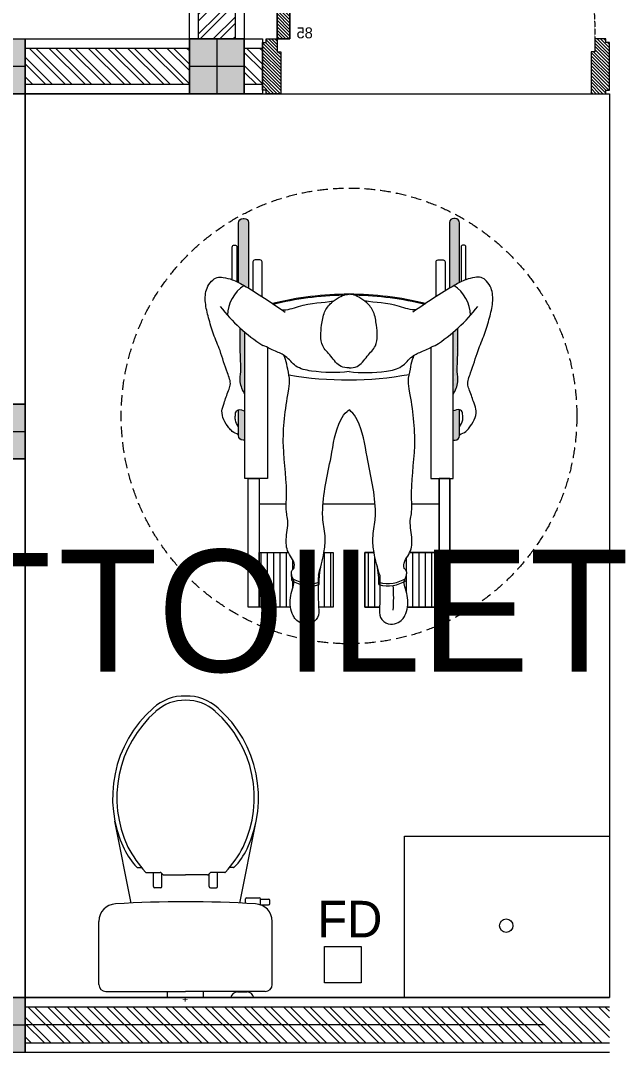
# Model space of a CAD drawing. Header units: millimetres. Extents: x -280308 to 6402717, y -14 to 2073074.
# Drawn here: x 4702 to 6314, y 737299 to 740124 of the extents above; entities that cross this region are included whole.
import ezdxf
from ezdxf.enums import TextEntityAlignment as Align

# ---------------------------------------------------------------- set-up
doc = ezdxf.new("R2010")
doc.units = ezdxf.units.MM
for name, pattern in [('ACAD_ISO03W100', [30, 12, -18]), ('ACAD_ISO08W100', [36, 24, -3, 6, -3]), ('DASHED2', [0.375, 0.25, -0.125])]:
    doc.linetypes.add(name, pattern=pattern)
doc.layers.get('0').update_dxf_attribs({"lineweight": 0})
for name, color, linetype, lineweight in [('_Door & Window', 1, 'Continuous', 0), ('A-ALINE-1', 91, 'Continuous', 20), ('A-ALINE-3', 111, 'Continuous', 15), ('A-ALINE-6', 117, 'Continuous', 9), ('A-ANNOTATION', 144, 'Continuous', 0), ('A-Furn', 250, 'Continuous', 0), ('A-FURN-EQPM', 177, 'Continuous', 0), ('I-FURN-EQPM', 175, 'Continuous', 0), ('Tembok', 252, 'Continuous', 13)]:
    doc.layers.add(name, color=color, linetype=linetype, lineweight=lineweight)
doc.layers.add('A-FILL-1', color=7, linetype='Continuous', lineweight=0, true_color=0x454545)
doc.layers.add('A-FILL-4', color=9, linetype='Continuous', lineweight=0, true_color=0x808080)
doc.layers.add('A-TEXT', color=254, linetype='Continuous')
doc.styles.add('Annotative', font='arial.ttf', dxfattribs={"height": 1.25})
doc.styles.add('CENTURY', font='GOTHIC.TTF')
doc.styles.add('romans', font='BKANT.TTF')
doc.styles.get("Standard").update_dxf_attribs({"font": 'arial.ttf'})

# ---------------------------------------------------------------- blocks, each defined once
blk = doc.blocks.new('*U539')
at = {"layer": 'A-ANNOTATION', "linetype": 'ACAD_ISO08W100', "ltscale": 0.25}
blk.add_lwpolyline([(0, -7.641116442098833), (0, -228.3481600789117)], dxfattribs=at)
at = {"layer": 'A-TEXT'}
blk.add_attdef('N', text='', height=0.9, dxfattribs=at).set_placement((0, 2.75), align=Align.MIDDLE_CENTER)
blk = doc.blocks.new('A$Cf37525da')
at = {"color": 124, "xscale": -360.0000000000001, "yscale": 360.0000000000001, "zscale": 360.0000000000001, "rotation": 270}
blk.add_blockref('*U539', (4643.796520509466, -19600), dxfattribs=at)
blk = doc.blocks.new('greg')
at = {"layer": 'I-FURN-EQPM', "ltscale": 1000}
for p, q in [((2016815.603597159, 1433803.731755523), (2016815.603597159, 1433585.670167193)), ((2016835.052543675, 1433823.180702039), (2017007.650006217, 1433823.180702039)), ((2017057.821918391, 1433734.434345878), (2017282.20327301, 1433779.180702039)), ((2017154.858054209, 1433716.909725931), (2017154.858054209, 1433706.195880755)), ((2017141.464213042, 1433693.09419905), (2017141.464213042, 1433655.018547026)), ((2017099.824018553, 1433653.72203105), (2017099.824018553, 1433670.370329267)), ((2017103.065509639, 1433673.611820353), (2017141.464213042, 1433673.611820353)), ((2016798.935849995, 1433634.91489977), (2016815.603597159, 1433634.91489977)), ((2016798.935849995, 1433536.425434616), (2016798.935849995, 1433634.91489977)), ((2017103.065509639, 1433650.480539964), (2017138.190307046, 1433650.480539964)), ((2017134.916401049, 1433645.936049921), (2017134.916401049, 1433585.670167193)), ((2017135.904189358, 1433648.265875719), (2017140.476424734, 1433652.688721227)), ((2016815.603597159, 1433367.608578862), (2016815.603597159, 1433585.670167193)), ((2017134.916401049, 1433525.404284465), (2017134.916401049, 1433585.670167193)), ((2016798.935849995, 1433536.425434616), (2016815.603597159, 1433536.425434616)), ((2017103.065509639, 1433520.859794421), (2017138.190307046, 1433520.859794421)), ((2017135.904189358, 1433523.074458666), (2017140.476424734, 1433518.651613159)), ((2017099.824018553, 1433517.618303335), (2017099.824018553, 1433500.970005118)), ((2017103.065509639, 1433497.728514032), (2017141.464213042, 1433497.728514032)), ((2017141.464213042, 1433478.246135335), (2017141.464213042, 1433516.32178736)), ((2016798.937324006, 1433461.84631587), (2016798.937324006, 1433398.746068401)), ((2017154.858054209, 1433454.430608455), (2017154.858054209, 1433465.14445363)), ((2016814.392753504, 1433443.843892962), (2016814.392753504, 1433416.748491309)), ((2016814.392753504, 1433441.08125827), (2016815.603597159, 1433441.08125827)), ((2017057.821918391, 1433436.905988508), (2017282.20327301, 1433392.159632347)), ((2016814.392753504, 1433419.369102679), (2016815.603597159, 1433419.369102679)), ((2017057.10000026, 1433421.864100003), (2017069.250029578, 1433421.864100003)), ((2017072.491520664, 1433418.622608917), (2017072.491520664, 1433383.6469201)), ((2017052.929955862, 1433380.283231422), (2017052.929955862, 1433358.415153488)), ((2017052.972546811, 1433380.405429014), (2017069.250029578, 1433380.405429014)), ((2017068.128473663, 1433380.405429014), (2017068.128473663, 1433358.415153488)), ((2017056.171446948, 1433355.173662402), (2017064.886982577, 1433355.173662402)), ((2016835.052543675, 1433348.159632347), (2017007.650006217, 1433348.159632347))]:
    blk.add_line(p, q, dxfattribs=at)
for centre, radius, start, end in [((2016835.052543675, 1433803.731755523), 19.44894651539708, 90, 180), ((2017007.650006217, 1433775.206633967), 47.97406807131281, 2.736503768851652, 90), ((2013801.103633085, 1433585.670167193), 3260.114226634514, 356.6267369239184, 3.373263076081678), ((2017346.209755992, 1433458.441642071), 327.066450567261, 41.42370000628628, 115.3669999966041), ((2017346.209755992, 1433458.441642071), 315.3970826580227, 41.42370000628628, 115.3669999966041), ((2017287.33779489, 1433582.733376269), 189.5364667747164, 115.3845000025151, 133.9260308433645), ((2017360.256646721, 1433457.066646836), 322.8838134667711, 117.5155407588588, 132.4037288927967), ((2017158.099545295, 1433716.909725931), 3.241491085899514, 133.9260308433645, 180), ((2017144.705704128, 1433693.09419905), 3.241491085899514, 132.4037288927967, 180), ((2017103.065509639, 1433670.370329267), 3.241491085899514, 90, 180), ((2017496.111817288, 1433588.548959871), 116.9201592687582, 358.7171859547376, 42.14604862632781), ((2017496.111817288, 1433588.548959871), 128.5895271779964, 358.7171859547376, 42.14604862632781), ((2017103.065509639, 1433653.72203105), 3.241491085899514, 180, 270), ((2017138.157892135, 1433645.936049921), 3.241491085899514, 134.0485219321383, 180), ((2017138.222721956, 1433655.018547026), 3.241491085899514, 314.0485219321383, 0), ((2017496.111817288, 1433582.791374515), 116.9201592687582, 317.8539513736722, 1.282814045262398), ((2017496.111817288, 1433582.791374515), 128.5895271779964, 317.8539513736722, 1.282814045262398), ((2017103.065509639, 1433517.618303335), 3.241491085899514, 90, 180), ((2017138.157892135, 1433525.404284465), 3.241491085899514, 180, 225.9514780678617), ((2017138.222721956, 1433516.32178736), 3.241491085899514, 0, 45.95147806786171), ((2017103.065509639, 1433500.970005118), 3.241491085899514, 180, 270), ((2017346.209755992, 1433712.898692314), 327.066450567261, 244.6330000033959, 318.5762999937137), ((2017346.209755992, 1433712.898692314), 315.3970826580227, 244.6330000033959, 318.5762999937137), ((2016795.445785095, 1433443.213157381), 18.95746394575405, 1.906645185664254, 79.38681552428244), ((2017144.705704128, 1433478.246135335), 3.241491085899514, 180, 227.5962711072033), ((2017360.256646721, 1433714.273687549), 322.8838134667711, 227.5962711072033, 242.4844592411411), ((2017158.099545295, 1433454.430608455), 3.241491085899514, 180, 226.0739691566355), ((2017287.33779489, 1433588.606958116), 189.5364667747164, 226.0739691566355, 244.6154999974849), ((2016795.445785095, 1433417.37922689), 18.95746394575405, 280.6131844757176, 358.0933548143357), ((2017069.250029578, 1433418.622608917), 3.241491085899514, 0, 90), ((2017007.650006217, 1433396.133700418), 47.97406807131281, 270, 357.2634962311484), ((2017069.250029578, 1433383.6469201), 3.241491085899514, 270, 0), ((2016835.052543675, 1433367.608578862), 19.44894651539708, 180, 270), ((2017056.171446948, 1433358.415153488), 3.241491085899514, 180, 270), ((2017064.886982577, 1433358.415153488), 3.241491085899514, 270, 0)]:
    blk.add_arc(centre, radius, start, end, dxfattribs=at)
at = {"layer": 'I-FURN-EQPM', "ltscale": 1000, "style": 'romans'}
blk.add_text('+', height=19.44894651539708, dxfattribs=at).set_placement((2016786.804528179, 1433577.339187908))
blk = doc.blocks.new('disable people')
at = {"layer": 'A-FILL-4'}
h = blk.add_hatch(color=256, dxfattribs=at)
edge = h.paths.add_edge_path()
edge.add_spline(control_points=[(-3.796474417917125, 4.952000308492416), (-3.760681164754715, 5.053013868617654), (-3.704158616363202, 5.157722778494588), (-3.734610711559071, 5.255821520916697)], knot_values=[0.9037914775148974, 0.9037914775148974, 0.9037914775148974, 0.9037914775337845, 1.21384703267489, 1.21384703267489, 1.21384703267489, 1.213847032693339], degree=3, periodic=0)
edge.add_line((-3.734610711562709, 5.255821520934205), (-4.964782523813881, 5.255821520934205))
edge.add_arc((-4.964782523813483, 5.035821520934178), 0.2200000000000129, 89.99999999999999, 179.9999999999926)
edge.add_line((-5.184782523814647, 5.035821520934178), (-5.184782523814647, 4.952000308504779))
edge.add_line((-5.184782523814647, 4.952000308504921), (-3.796474417913829, 4.952000308504921))
edge = h.paths.add_edge_path()
edge.add_spline(control_points=[(0.1341749100720335, 5.166089496497762), (-0.07234800000333053, 5.166001675629786), (-0.553623694469934, 5.165540411955988), (-1.20498952116759, 5.174735433441811), (-1.923735004729679, 5.122992935595903), (-2.472725316985816, 5.224835962467296), (-2.818046584459807, 5.044581019589032), (-3.008957661264503, 4.952000308504921)], knot_values=[0.4124965523283914, 0.4124965523283914, 0.4124965523283914, 0.4124965523283914, 0.6874227009135008, 1.856497828568305, 2.363121600141893, 2.852056937546859, 3.479819935797773, 3.479819935797798, 3.479819935797798, 3.479819935797798], degree=3, periodic=0)
edge.add_line((-3.008957661264503, 4.952000308504921), (-0.05374037849282143, 4.952000308504893))
edge.add_arc((6.001229472374689, -0.1731919023486626), 7.932859200384009, 137.696407415366, 139.7539587547804, ccw=False)
edge = h.paths.add_edge_path()
edge.add_line((5.131749954041879, 5.255821520934205), (2.308872463095783, 5.255821520934205))
edge.add_spline(control_points=[(2.308872463096122, 5.255821520934205), (2.267732188407535, 5.17631198661752), (2.17731957034448, 5.015793417558143), (2.084681671298313, 4.857544409941738), (2.036732091110025, 4.777055949464057)], knot_values=[9.278145445618577, 9.278145445618577, 9.278145445618577, 9.278145445618577, 9.545772737748978, 9.82631843046447, 9.82631843046447, 9.82631843046447, 9.82631843046447], degree=3, periodic=0)
edge.add_line((2.036732091110025, 4.777055949464057), (5.151749954040608, 4.777055949464028))
edge.add_arc((5.151749954042316, 4.977055949464102), 0.1999999999999886, 270, 360)
edge.add_line((5.351749954041225, 4.977055949464102), (5.351749954041168, 5.035821520934263))
edge.add_arc((5.131749954041879, 5.035821520934178), 0.2200000000000118, 7.404331298447066e-12, 89.99999999999999)
edge = h.paths.add_edge_path()
edge.add_spline(control_points=[(-3.734610711559071, -5.255821520915617), (-3.704158616363202, -5.157722778493792), (-3.760681164754715, -5.053013868616347), (-3.796474417917125, -4.952000308491563)], knot_values=[0.9037914775148975, 0.9037914775333468, 0.9037914775333468, 0.9037914775333468, 1.213847032674452, 1.213847032693339, 1.213847032693339, 1.213847032693339], degree=3, periodic=0)
edge.add_line((-3.796474417911668, -4.952000308503841), (-5.184782523812599, -4.952000308503841))
edge.add_line((-5.184782523814647, -4.952000308503841), (-5.18478252381459, -5.035821520933212))
edge.add_arc((-4.964782523813483, -5.035821520933098), 0.2200000000000129, 180, 270)
edge.add_line((-4.964782523813483, -5.255821520933125), (-3.734610711562426, -5.255821520933125))
edge = h.paths.add_edge_path()
edge.add_line((-0.05374037849287561, -4.952000308503841), (-3.008957661264615, -4.952000308503841))
edge.add_spline(control_points=[(-3.008957661264503, -4.952000308503841), (-2.818046584459807, -5.044581019588179), (-2.472725316985816, -5.224835962466216), (-1.923735004729679, -5.12299293559505), (-1.20498952116759, -5.174735433440958), (-0.553623694469934, -5.165540411954737), (-0.07234800000333053, -5.166001675628706), (0.1341749100720335, -5.166089496496454)], knot_values=[0.4124965523283917, 0.4124965523283917, 0.4124965523283917, 0.4124965523284174, 1.040259550579332, 1.529194887984297, 2.035818659557886, 3.204893787212689, 3.479819935797799, 3.479819935797799, 3.479819935797799, 3.479819935797799], degree=3, periodic=0)
edge.add_arc((6.001229472376508, 0.1731919023482078), 7.93285920038395, 220.2460412452068, 222.3035925846204, ccw=False)
edge = h.paths.add_edge_path()
edge.add_arc((5.151749954042316, -4.977055949463022), 0.1999999999999886, 0, 89.99999999999999)
edge.add_line((5.151749954042316, -4.777055949462977), (2.03673209111179, -4.777055949463005))
edge.add_spline(control_points=[(2.036732091110025, -4.777055949462977), (2.084681671298313, -4.857544409940431), (2.232165906039882, -5.109484857939435), (2.374009886807471, -5.367177794302108), (2.440898637138162, -5.551188368630221)], knot_values=[8.953599230115874, 8.953599230115874, 8.953599230115874, 8.953599230115874, 9.234144922831332, 9.82631843046441, 9.826318430464434, 9.826318430464434, 9.826318430464434], degree=3, periodic=0)
edge.add_arc((0.7053364612966107, -4.04279776307277), 1.733346163484878, 327.02309260736433, 327.0237538441636, ccw=False)
edge.add_spline(control_points=[(2.036732091110025, -4.777055949462977), (2.084681671298313, -4.857544409940431), (2.232165906039882, -5.109484857939435), (2.374009886807471, -5.367177794302108), (2.440898637138162, -5.551188368630221)], knot_values=[8.953599230115874, 8.953599230115874, 8.953599230115874, 8.953599230115874, 9.234144922831332, 9.82631843046441, 9.826318430464434, 9.826318430464434, 9.826318430464434], degree=3, periodic=0)
edge.add_line((2.308799040582016, -5.255821520933125), (5.131749954041821, -5.255821520933154))
edge.add_arc((5.131749954041879, -5.035821520933098), 0.2200000000000118, 270, 359.9999999999482)
edge.add_line((5.351749954041225, -5.035821520933325), (5.351749954041281, -4.977055949462965))
h = blk.add_hatch(dxfattribs=at)
h.set_pattern_fill('_USER', color=256, scale=0.2999999999999999, style=0, pattern_type=0)
h.set_pattern_definition([(360, (-5.456968210637569e-12, -2.842170943040401e-13), (7.395570986446986e-32, 0.3), [])])
edge = h.paths.add_edge_path()
edge.add_spline(control_points=[(-11.84368881340561, 2.723015967266292), (-11.80630735148043, 2.722610891474005), (-11.70819034366286, 2.721547668618996), (-11.61031172560615, 2.728856529663688), (-11.54972374569115, 2.733380797935752)], knot_values=[0, 0, 0, 0, 0.1121097829463906, 0.2942601996699649, 0.2942601996699649, 0.2942601996699649, 0.2942601996699649], degree=3, periodic=0)
edge.add_spline(control_points=[(-11.54972374569115, 2.733380797935752), (-11.53484815880256, 2.736247567797591), (-11.47003685719392, 2.745536439978423), (-11.36826084976747, 2.72479947738816), (-11.306672703613, 2.6447510459368), (-11.24782621166378, 2.610484695002697), (-10.96949606972703, 2.549332237655335), (-10.74909445872436, 2.772073311572058), (-10.5228854389261, 2.880681640590865)], knot_values=[5.436664725832285, 5.436664725832285, 5.436664725832285, 5.436664725832285, 5.482184118797054, 5.63248936469224, 5.71609653018408, 5.778112604277349, 5.832864719823681, 6.558060987042688, 6.558060987042688, 6.558060987042688, 6.558060987042688], degree=3, periodic=0)
edge.add_line((-10.5228854389261, 2.880681640590865), (-10.52288543892609, 4.274822013010747))
edge.add_line((-10.5228854389261, 4.274822013010635), (-13.10916806575664, 4.274822013010636))
edge.add_line((-13.10916806575733, 4.274822013010635), (-13.10916806575733, 2.778481744722516))
edge.add_spline(control_points=[(-13.10916806575733, 2.778481744722512), (-12.82295144472664, 2.822346398972513), (-12.41668017873963, 2.754237778142112), (-12.01270156310056, 2.608782090787145), (-11.9026220646665, 2.624670677752874)], knot_values=[3.85022029909312, 3.850220299093444, 3.850220299093444, 3.850220299093444, 4.723214524291371, 5.067106132655391, 5.067106132655391, 5.067106132655391, 5.067106132688122], degree=3, periodic=0)
edge.add_arc((-10.49828518709546, 1.8499546098883), 1.603853812364077, 147.0195933812169, 151.1162485193678, ccw=False)
edge = h.paths.add_edge_path()
edge.add_spline(control_points=[(-11.10131507691221, 1.321645051041912), (-11.26820317942656, 1.353449058260139), (-11.54271718581731, 1.405746173674288), (-11.85950975244123, 1.421612261374548), (-12.00627843078473, 1.420929790504033), (-12.04364457507836, 1.420756038819889)], knot_values=[0, 0, 0, 0, 0.5089906555588182, 0.8372314890067583, 0.9493412719532057, 0.9493412719532057, 0.9493412719532057, 0.9493412719532057], degree=3, periodic=0)
edge.add_arc((-10.49828518709546, 1.8499546098883), 1.603853812364076, 193.9046284335562, 195.5217729613365, ccw=False)
edge.add_spline(control_points=[(-12.05514138739818, 1.464538181836133), (-12.39829801821179, 1.46764695568163), (-12.74615257863297, 1.465605107812507), (-13.10916806575915, 1.44694142760477)], knot_values=[0.4692719010675678, 0.4692719010675678, 0.4692719010675678, 0.4692719010675678, 1.51441113184759, 1.514411131847849, 1.514411131847849, 1.514411131847849], degree=3, periodic=0)
edge.add_line((-13.10916806575733, 1.44694142760477), (-13.10916806575733, 0.7534304279870407))
edge.add_line((-13.10916806575733, 0.7534304279870412), (-10.52288543892678, 0.7534304279870412))
edge.add_line((-10.5228854389261, 0.7534304279870412), (-10.5228854389261, 1.191359744353121))
edge.add_spline(control_points=[(-10.5228854389261, 1.191359744352894), (-10.71802839497832, 1.226449273625576), (-10.91033044466531, 1.271692798998856), (-11.10131507691221, 1.321645051041912)], knot_values=[0.5122589669724955, 0.5122589669724955, 0.5122589669724955, 0.5122589669753015, 1.104645887850228, 1.104645887850228, 1.104645887850228, 1.104645887850228], degree=3, periodic=0)
h = blk.add_hatch(dxfattribs=at)
h.set_pattern_fill('_USER', color=256, scale=0.2999999999999999, style=0, pattern_type=0)
h.set_pattern_definition([(360, (-5.456968210637569e-12, 1.13686837721616e-12), (-7.347638122947742e-17, -0.2999999999999999), [])])
edge = h.paths.add_edge_path()
edge.add_spline(control_points=[(-11.84368881340561, -2.723015967265212), (-11.80630735148043, -2.722610891472925), (-11.70819034366286, -2.721547668617916), (-11.61031172560615, -2.728856529662664), (-11.54972374569115, -2.733380797934899)], knot_values=[0, 0, 0, 0, 0.1121097829463906, 0.2942601996699649, 0.2942601996699649, 0.2942601996699649, 0.2942601996699649], degree=3, periodic=0)
edge.add_spline(control_points=[(-11.54972374569115, -2.733380797934899), (-11.53484815880256, -2.736247567796511), (-11.47003685719392, -2.745536439977116), (-11.36826084976747, -2.72479947738708), (-11.306672703613, -2.644751045935948), (-11.24782621166378, -2.610484695001844), (-10.96949606972703, -2.549332237654482), (-10.74909445872436, -2.772073311571205), (-10.5228854389261, -2.880681640589785)], knot_values=[5.436664725832285, 5.436664725832285, 5.436664725832285, 5.436664725832285, 5.482184118797054, 5.63248936469224, 5.71609653018408, 5.778112604277349, 5.832864719823681, 6.558060987042688, 6.558060987042688, 6.558060987042688, 6.558060987042688], degree=3, periodic=0)
edge.add_line((-10.5228854389261, -2.880681640589785), (-10.52288543892609, -4.274822013009667))
edge.add_line((-10.5228854389261, -4.274822013009555), (-13.10916806575664, -4.274822013009555))
edge.add_line((-13.10916806575733, -4.274822013009555), (-13.10916806575733, -2.778481744721437))
edge.add_spline(control_points=[(-13.10916806575733, -2.778481744721432), (-12.82295144472664, -2.822346398971661), (-12.41668017873963, -2.754237778141317), (-12.01270156310056, -2.608782090786292), (-11.9026220646665, -2.624670677752022)], knot_values=[3.85022029909312, 3.850220299093444, 3.850220299093444, 3.850220299093444, 4.723214524291371, 5.067106132655391, 5.067106132655391, 5.067106132655391, 5.067106132688122], degree=3, periodic=0)
edge.add_arc((-10.49828518709546, -1.849954609887163), 1.603853812364077, 208.8837514806322, 212.9804066187831)
edge = h.paths.add_edge_path()
edge.add_spline(control_points=[(-11.10131507691221, -1.321645051040832), (-11.26820317942656, -1.353449058259002), (-11.54271718581731, -1.405746173672924), (-11.85950975244123, -1.421612261373639), (-12.00627843078473, -1.420929790502896), (-12.04364457507836, -1.420756038818865)], knot_values=[0, 0, 0, 0, 0.5089906555588182, 0.8372314890067583, 0.9493412719532057, 0.9493412719532057, 0.9493412719532057, 0.9493412719532057], degree=3, periodic=0)
edge.add_arc((-10.49828518709546, -1.849954609887163), 1.603853812364076, 164.4782270386635, 166.0953715664438)
edge.add_spline(control_points=[(-12.05514138739818, -1.464538181834996), (-12.39829801821179, -1.467646955680721), (-12.74615257863297, -1.465605107811598), (-13.10916806575915, -1.446941427603633)], knot_values=[0.4692719010675678, 0.4692719010675678, 0.4692719010675678, 0.4692719010675678, 1.51441113184759, 1.514411131847849, 1.514411131847849, 1.514411131847849], degree=3, periodic=0)
edge.add_line((-13.10916806575733, -1.446941427603633), (-13.10916806575733, -0.753430427985904))
edge.add_line((-13.10916806575733, -0.7534304279861885), (-10.52288543892678, -0.7534304279861892))
edge.add_line((-10.5228854389261, -0.7534304279861885), (-10.5228854389261, -1.191359744352268))
edge.add_spline(control_points=[(-10.5228854389261, -1.191359744351757), (-10.71802839497832, -1.226449273624439), (-10.91033044466531, -1.271692798997492), (-11.10131507691221, -1.321645051040832)], knot_values=[0.5122589669724955, 0.5122589669724955, 0.5122589669724955, 0.5122589669753015, 1.104645887850228, 1.104645887850228, 1.104645887850228, 1.104645887850228], degree=3, periodic=0)
for p, q in [((-8.202746146980644, 4.274822013010635), (-8.202746146980644, 2.985387214360799)), ((-8.202746146980644, 1.237720448978507), (-8.202746146980644, -1.23772044897737)), ((-8.202746146980644, -2.985387214359719), (-8.202746146980644, -4.274822013009555))]:
    blk.add_line(p, q, dxfattribs=at)
for points in [[(2.4408986371418, 5.551188368631301), (3.985710528006166, 5.551188368631301, -0.414213562373095), (4.085710528004711, 5.451188368631392), (4.085710528004711, 5.426046132553836, -0.414213562373095), (3.985710528006166, 5.326046132553756), (2.344216868157673, 5.326046132553756)], [(-5.184782523807371, 4.952000308504921), (-5.184782523807371, 5.035821520934178, -0.414213562373095), (-4.964782523809845, 5.255821520934205), (-3.734610711555433, 5.255821520934205)], [(2.30887246309976, 5.255821520934205), (5.131749954045517, 5.255821520934205, -0.4142135623730981), (5.351749954046682, 5.035821520934178), (5.351749954046682, 4.977055949464102, -0.414213562373095), (5.151749954045954, 4.777055949464057), (2.036706903287268, 4.777055949464057)], [(1.636438218787589, 4.132746635153126), (3.282262380906104, 4.132746635153126, 0.4142135623730451), (3.382262380908287, 4.232746635153262), (3.382262380908287, 4.465441665068283, 0.414213562373095), (3.282262380906104, 4.56544166506842), (1.908734547932909, 4.565441665068136)], [(1.636438218787589, -4.13274663515341), (3.282262380906104, -4.13274663515341, -0.4142135623730451), (3.382262380908287, -4.232746635153546), (3.382262380908287, -4.465441665068795, -0.414213562373095), (3.282262380906104, -4.565441665068704), (1.908734547932909, -4.565441665068477)], [(2.308877528723315, -5.255821520933125), (5.131749954045517, -5.255821520933125, 0.4142135623730981), (5.351749954046682, -5.035821520933098), (5.351749954046682, -4.977055949463022, 0.414213562373095), (5.151749954045954, -4.777055949462977), (2.036706903287268, -4.777055949462977)], [(-5.184782523807371, -4.952000308503841), (-5.184782523807371, -5.035821520933098, 0.414213562373095), (-4.964782523809845, -5.255821520933125), (-3.734610711555433, -5.255821520933125)], [(2.4408986371418, -5.551188368630221), (3.985710528006166, -5.551188368630221, 0.414213562373095), (4.085710528004711, -5.451188368630312), (4.085710528004711, -5.426046132552813, 0.414213562373095), (3.985710528006166, -5.326046132552904), (2.344216868157673, -5.326046132552904)]]:
    blk.add_lwpolyline(points, format="xyb", dxfattribs=at)
for points in [[(-0.7716928118115902, 3.881550911005661), (-7.007824699383491, 3.881550911005661), (-7.007824699383491, 4.952000308504921), (-0.05374037848923763, 4.952000308504921)], [(-13.10916806575187, 2.778481744728197), (-13.10916806575187, 4.274822013010635), (-10.52288543892246, 4.274822013010635), (-10.52288543892246, 2.880681640590865)], [(-10.52288543892246, 1.191359744319243), (-10.52288543892246, 0.7534304279870412), (-13.10916806575187, 0.7534304279870412), (-13.10916806575187, 1.446941427605225)], [(-13.10916806575187, -1.446941427604088), (-13.10916806575187, -0.7534304279861885), (-10.52288543892246, -0.7534304279861885), (-10.52288543892246, -1.191359744318333)], [(-10.52288543892246, -1.191359744318333), (-10.52288543892246, -0.7534304279861885), (-13.10916806575187, -0.7534304279861885), (-13.10916806575187, -1.446941427604088)], [(-10.52288543892246, -2.880681640589557), (-10.52288543892246, -4.274822013009555), (-13.10916806575187, -4.274822013009555), (-13.10916806575187, -2.778481744727117)], [(-13.10916806575187, -2.778481744727117), (-13.10916806575187, -4.274822013009555), (-10.52288543892246, -4.274822013009555), (-10.52288543892246, -2.880681640589557)], [(-0.7716928118115902, -3.881550911004581), (-7.007824699383491, -3.881550911004581), (-7.007824699383491, -4.952000308503841), (-0.05374037848741864, -4.952000308503841)]]:
    blk.add_lwpolyline(points, dxfattribs=at)
for points in [[(-13.10916806575187, 4.795772278258937), (-7.007824699383491, 4.795772278258937), (-7.007824699383491, 4.274822013010635), (-13.10916806575187, 4.274822013010635)], [(-13.10916806575187, -4.274822013009555), (-7.007824699383491, -4.274822013009555), (-7.007824699383491, -4.795772278257857), (-13.10916806575187, -4.795772278257857)], [(-13.10916806575187, -4.79577227825763), (-7.007824699383491, -4.79577227825763), (-7.007824699383491, -4.274822013009555), (-13.10916806575187, -4.274822013009555)]]:
    blk.add_lwpolyline(points, close=True, dxfattribs=at)
at = {"layer": 'A-FILL-4', "linetype": 'DASHED2', "ltscale": 2}
blk.add_circle((-4.032044972002041, 5.684341886080801e-13), 10.82285678946162, dxfattribs=at)
at = {"layer": 'A-FILL-4'}
for centre, radius, start, end in [((6.001229472381965, -0.1731919023484352), 7.932859200384001, 127.5204071296238, 147.4062370725861), ((0.7053364602925285, 4.042797764629086), 1.733346163484867, 32.98970642474525, 88.42289004785182), ((-13.74668270498478, -0.04341019569847049), 15.44764756680718, 1.182090759333106, 13.72631994225427), ((-13.74668270498478, -0.04341019569847049), 15.49764756680718, 0.1604904385792841, 13.72631994225427), ((-10.49828518709, 1.8499546098883), 1.603853812364076, 147.0195933826843, 195.5217729614681), ((-10.38617540414452, 1.8499546098883), 1.603853812364076, 147.0195933826843, 195.5217729614681), ((14.27937685350298, 0.06775199395133313), 16.59864857667759, 170.3286188685546, 190.1626872323025), ((-12.69504205342673, -4.606921862426645), 6.728132541871835, 84.78551859402995, 94.76708404660036), ((-13.74668270498114, 0.04341019570074423), 15.44764756680434, 346.2736800577457, 358.8179092406669), ((-13.74668270498114, 0.04341019570074423), 15.49764756680435, 346.2736800577457, 359.8395095614207), ((-13.74668270498478, -0.04341019569847049), 15.44764756680718, 0.1604904385792841, 0.1610099051522045), ((-10.49828518709, -1.849954609887163), 1.603853812364076, 164.4782270385319, 212.9804066173157), ((-10.38617540414452, -1.849954609887163), 1.603853812364076, 164.4782270385319, 212.9804066173157), ((-12.69504205342673, 4.606921862427726), 6.728132541871835, 265.2329159533996, 275.2144814059701), ((6.001229472381965, 0.1731919023497994), 7.932859200384001, 212.5937629274139, 232.4795928703763), ((0.7053364602925285, -4.042797764628233), 1.733346163484867, 271.5771099521482, 327.0102935752548)]:
    blk.add_arc(centre, radius, start, end, dxfattribs=at)
for points in [[(-4.92346149860532, 5.255821520934205), (-4.763444462907501, 5.548488725255311), (-4.598746377016141, 5.706342594715352), (-3.795142421198761, 6.036484532325346), (-3.426854836276107, 5.940611925619805), (-2.83078820989067, 5.728755613769636), (-2.566758833625499, 5.644812886039915), (-1.990014397371851, 5.77694535444266), (-0.9296119438040478, 6.130492836126223), (-0.1419316975516267, 6.437829670206156), (0.6264580426013708, 6.674788378109497), (1.355821926739736, 6.821824205640951), (2.03613892919202, 6.747111713511686), (2.366979790260302, 6.535991856629323), (2.546758790460444, 6.270681361221932), (2.546758790460444, 5.977235520005024), (2.4408986371418, 5.551188368631301), (2.178919851432511, 5.020117206751138), (1.563051972347239, 4.019382088696602), (0.9042720964644104, 3.036488685107713)], [(-11.59479933503098, 1.458273844522409), (-13.10916806575187, 1.44694142760477), (-13.60667026066403, 1.498036116953244), (-13.89975817351478, 1.866144042570795), (-13.88104616483179, 2.260011965725369), (-13.6895420801302, 2.538489094402166), (-13.51049322462313, 2.652381983495161), (-13.10916806575187, 2.778481744722512), (-12.24121315577941, 2.684816428400097), (-11.9026220646283, 2.624670677757422), (-11.6864549030779, 2.695858412372388), (-11.58829313107708, 2.724656443567028), (-11.50436550326049, 2.739278829181558), (-11.35904478900738, 2.70089189191475), (-11.29807203763994, 2.643686282815679), (-11.24447784318909, 2.612482825203188), (-11.19131079044928, 2.599403885649735), (-10.52288543892246, 2.880681640590865), (-9.794960447152334, 2.978637757924389), (-8.898797660205673, 2.922233265498733), (-8.608041948751634, 2.974222485651126), (-7.978096220525913, 2.974222485651126), (-5.459508429310517, 3.120158817032916), (-2.862528005884087, 2.87969555159134), (-2.371240473639773, 2.822748566114569), (-1.807424389844527, 2.913683812752424), (-1.35487122052109, 3.017778437834522), (-1.14944398208354, 3.098118711132884)], [(-11.84368881339833, 2.723015967266292), (-11.73157903045285, 2.723015967266292), (-11.5497237456857, 2.733380797935752)], [(-12.0436445750729, 1.420756038819889), (-11.93153479212742, 1.420756038819889), (-11.6037811244496, 1.402879292288389), (-11.10095268296573, 1.321575989310304)], [(-11.59479933503098, 1.458273844522409), (-10.52288543892246, 1.191359744353122), (-9.83083267098118, 1.132548455971346), (-8.963526649984487, 1.24073196201698), (-8.6391886196634, 1.25427512685269), (-5.976700821847771, 0.8565910165420973), (-4.215992548008217, 0.3886604790008619), (-3.813472225867372, 0.09260624280796037), (-3.74400946284004, 6.821210263296962e-13)], [(-1.752623687929372, 6.821210263296962e-13), (-1.679207983477681, 0.3788307068211338), (-1.194287836962758, 0.8637508533374785), (-0.6959840598392475, 1.251223035229941), (0.2821704783109453, 1.301328029997421), (0.9016085141356598, 1.159748884299916), (1.342330865873009, 0.8397630039512478), (1.609774513437515, 0.4677343058569932), (1.7303854847396, 0.1585836488836776), (1.750904063925191, 6.821210263296962e-13)], [(-11.59479933503098, -1.458273844521273), (-10.52288543892246, -1.191359744351985), (-9.83083267098118, -1.132548455970209), (-8.963526649984487, -1.240731962016071), (-8.6391886196634, -1.25427512685178), (-5.976700821847771, -0.8565910165411879), (-4.215992548008217, -0.3886604789997818), (-3.813472225867372, -0.0926062428068235), (-3.74400946284004, 6.821210263296962e-13)], [(-1.752623687929372, 6.821210263296962e-13), (-1.679207983477681, -0.3788307068202812), (-1.194287836962758, -0.8637508533363416), (-0.6959840598392475, -1.251223035229032), (0.2821704783109453, -1.301328029996512), (0.9016085141356598, -1.159748884299006), (1.342330865873009, -0.8397630039503383), (1.609774513437515, -0.4677343058559131), (1.7303854847396, -0.1585836488827681), (1.750904063925191, 6.821210263296962e-13)], [(-11.59479933503098, -1.458273844521273), (-13.10916806575187, -1.446941427603633), (-13.60667026066403, -1.498036116952335), (-13.89975817351478, -1.866144042569658), (-13.88104616483179, -2.260011965724061), (-13.6895420801302, -2.538489094401086), (-13.51049322462313, -2.652381983494308), (-13.10916806575187, -2.778481744721432), (-12.24121315577941, -2.684816428398847), (-11.9026220646283, -2.624670677756342), (-11.6864549030779, -2.695858412371138), (-11.58829313107708, -2.724656443566175), (-11.50436550326049, -2.739278829180478), (-11.35904478900738, -2.700891891913727), (-11.29807203763994, -2.643686282814599), (-11.24447784318909, -2.612482825202108), (-11.19131079044928, -2.599403885648883), (-10.52288543892246, -2.880681640589557), (-9.794960447152334, -2.978637757923536), (-8.898797660205673, -2.922233265497709), (-8.608041948751634, -2.974222485650046), (-7.978096220525913, -2.974222485650046), (-5.459508429310517, -3.120158817032063), (-2.862528005884087, -2.87969555159026), (-2.371240473639773, -2.822748566113489), (-1.807424389844527, -2.913683812751572), (-1.35487122052109, -3.017778437833442), (-1.14944398208354, -3.098118711131576)], [(-12.0436445750729, -1.420756038818865), (-11.93153479212742, -1.420756038818865), (-11.6037811244496, -1.402879292287309), (-11.10095268296573, -1.321575989309224)], [(-11.84368881339833, -2.723015967265212), (-11.73157903045285, -2.723015967265212), (-11.5497237456857, -2.733380797934899)], [(-4.92346149860532, -5.255821520933125), (-4.763444462907501, -5.548488725254231), (-4.598746377016141, -5.706342594714272), (-3.795142421198761, -6.03648453232455), (-3.426854836276107, -5.940611925618725), (-2.83078820989067, -5.728755613768556), (-2.566758833625499, -5.644812886039119), (-1.990014397371851, -5.776945354441352), (-0.9296119438040478, -6.130492836125143), (-0.1419316975516267, -6.437829670204849), (0.6264580426013708, -6.674788378108417), (1.355821926739736, -6.821824205640098), (2.03613892919202, -6.747111713510606), (2.366979790260302, -6.535991856628527), (2.546758790460444, -6.270681361220852), (2.546758790460444, -5.977235520003944), (2.4408986371418, -5.551188368630221), (2.178919851432511, -5.020117206750058), (1.563051972347239, -4.019382088695522), (0.9042720964644104, -3.03648868510669)]]:
    blk.add_spline(points, degree=3, dxfattribs=at)
for points, knots in [([(-4.55304981617337, 5.255821520934205), (-4.44408765272965, 5.319476199870394), (-4.271124962240719, 5.420519389388119), (-4.005306797280355, 5.400308982167644), (-3.806213152574855, 5.38846130049177), (-3.685750421065677, 5.19182424979499), (-3.76068116474562, 5.053013868623566), (-3.796474417913487, 4.952000308492416)], [0, 0, 0, 0, 0.3643785654112465, 0.5784016675004325, 0.8028129588361705, 0.9037914775148975, 1.213847032674452, 1.213847032693339, 1.213847032693339, 1.213847032693339]), ([(-3.008957661259046, 4.952000308504921), (-2.81804658445617, 5.044581019589032), (-2.472725316982178, 5.224835962467296), (-1.923735004726041, 5.122992935595903), (-1.204989521160314, 5.174735433441811), (-0.553623694466296, 5.165540411955988), (-0.07234799999605457, 5.166001675629786), (0.1341749100756715, 5.166089496497762)], [0.4124965523283917, 0.4124965523283917, 0.4124965523283917, 0.4124965523284174, 1.040259550579332, 1.529194887984297, 2.035818659557886, 3.204893787212689, 3.479819935797799, 3.479819935797799, 3.479819935797799, 3.479819935797799]), ([(-1.917630208828996, 6.821210263296962e-13), (-2.002951065873276, 0.5861983700835935), (-1.984904643773916, 1.423382585758645), (-1.754530612099188, 2.56520043551518), (-1.180960578692975, 2.932423450644592), (-0.9940378273913666, 3.432979146506568), (-0.8299030799516913, 3.791739230981875), (-0.731230450748626, 3.941771400581729), (-0.6822919925580209, 4.100073350454295)], [0, 0, 0, 0, 1.791248952052102, 2.558187510465277, 3.251589097511465, 3.791340900402426, 4.122046679619813, 4.432598645382432, 4.432598645382432, 4.432598645382432, 4.432598645382432]), ([(1.01444285360958, 3.198577945729312), (0.9780577476449253, 2.936577535408787), (1.364929918432608, 2.00547676408587), (1.340956575120799, 1.259444682176991), (1.433033113185957, 0.7354493184784587)], [7.41058440054706, 7.41058440054706, 7.41058440054706, 7.41058440054706, 8.083990264019953, 9.6731938569707, 9.6731938569707, 9.6731938569707, 9.6731938569707]), ([(-1.917630208828996, 6.821210263296962e-13), (-2.002951065873276, -0.5861983700827409), (-1.984904643773916, -1.423382585757508), (-1.771231884324152, -2.529998986766998), (-1.180960578692975, -2.932423450643739), (-0.9940378273913666, -3.432979146505261), (-0.8299030799516913, -3.791739230980795), (-0.731230450748626, -3.941771400580421), (-0.6822919925580209, -4.100073350453215)], [0, 0, 0, 0, 1.791248952052102, 2.558187510465277, 3.251589097511465, 3.791340900402426, 4.122046679619813, 4.432598645382432, 4.432598645382432, 4.432598645382432, 4.432598645382432]), ([(1.01444285360958, -3.198577945728232), (0.9780577476449253, -2.93657753540748), (1.364929918432608, -2.005476764084506), (1.340956575120799, -1.259444682175911), (1.433033113185957, -0.7354493184776061)], [7.41058440054706, 7.41058440054706, 7.41058440054706, 7.41058440054706, 8.083990264019953, 9.6731938569707, 9.6731938569707, 9.6731938569707, 9.6731938569707]), ([(-4.55304981617337, -5.255821520933125), (-4.44408765272965, -5.319476199869598), (-4.271124962240719, -5.420519389387266), (-4.005306797280355, -5.400308982166791), (-3.806213152574855, -5.388461300490746), (-3.685750421065677, -5.19182424979391), (-3.76068116474562, -5.053013868622486), (-3.796474417913487, -4.952000308491563)], [0, 0, 0, 0, 0.3643785654112465, 0.5784016675004325, 0.8028129588361705, 0.9037914775148975, 1.213847032674452, 1.213847032693339, 1.213847032693339, 1.213847032693339]), ([(-3.008957661259046, -4.952000308503841), (-2.81804658445617, -5.044581019588179), (-2.472725316982178, -5.224835962466216), (-1.923735004726041, -5.12299293559505), (-1.204989521160314, -5.174735433440958), (-0.553623694466296, -5.165540411954737), (-0.07234799999605457, -5.166001675628706), (0.1341749100756715, -5.166089496496454)], [0.4124965523283917, 0.4124965523283917, 0.4124965523283917, 0.4124965523284174, 1.040259550579332, 1.529194887984297, 2.035818659557886, 3.204893787212689, 3.479819935797799, 3.479819935797799, 3.479819935797799, 3.479819935797799])]:
    blk.add_open_spline(points, degree=3, knots=knots, dxfattribs=at)
blk = doc.blocks.new('A$Ce288bb9c')
at = {"layer": 'A-FURN-EQPM', "linetype": 'ByBlock', "lineweight": -2, "ltscale": 0.25}
blk.add_lwpolyline([(8944.846900085162, -19409.94169925776), (8944.846900085162, -19309.94169925776), (9044.846900085162, -19309.94169925776), (9044.846900085162, -19409.94169925776)], close=True, dxfattribs=at)
at = {"layer": 'I-FURN-EQPM', "linetype": 'ByBlock', "lineweight": -2}
blk.add_lwpolyline([(9163.578990398906, -19007.88284336438), (9724.984911756357, -19007.88284337043), (9724.984911756357, -19449.97078123211), (9163.578990398906, -19449.97078122606)], close=True, dxfattribs=at)
blk.add_circle((9442.494042917504, -19253.15785660397), 18.46389700866921, dxfattribs=at)
at = {"color": 1, "xscale": 57.64531461545701, "yscale": 57.64531461545701, "zscale": 57.64531461545701, "rotation": 90}
blk.add_blockref('disable people', (9011.957885762327, -17624.94324589195), dxfattribs=at)
at = {"layer": 'Tembok', "color": 0, "linetype": 'ByBlock', "lineweight": -2, "rotation": 90}
blk.add_blockref('greg', (1442149.876806688, -2036248.906631228), dxfattribs=at)
blk = doc.blocks.new('A$Ccf87384a')
blk.add_wipeout([(-75, 74.99999999999909), (75.00000000002728, 74.99999999999909), (75.00000000002728, -75), (-75, -75)])
blk.add_wipeout([(-74.99999999999818, -74.99999999999974), (-74.99999999999818, 75.00000000000753), (75, 75.00000000000756), (75, -74.99999999999972)])
at = {"layer": 'A-FILL-1', "ltscale": 0.25}
h = blk.add_hatch(color=256, dxfattribs=at)
h.dxf.hatch_style = 1
h.paths.add_polyline_path([(-75, -75), (-75, 75), (75, 75), (75, -75)])
at = {"layer": 'A-ALINE-1'}
blk.add_lwpolyline([(-75, -75), (-75, 75), (75, 75), (75, -75)], close=True, dxfattribs=at)
at = {"layer": 'A-FILL-1', "ltscale": 0.25}
for p, q in [((0, 75), (0, -75)), ((-75, 0), (75, 0))]:
    blk.add_line(p, q, dxfattribs=at)
blk = doc.blocks.new('A$Ca4ca9c0b')
at = {"layer": 'A-Furn'}
h = blk.add_hatch(dxfattribs=at)
h.set_pattern_fill('ANSI31', color=256, scale=2, angle=540, style=0)
h.set_pattern_definition([(225, (109566.3125288526, -240668.4215420193), (4.490128060534577, -4.490128060534577), [])])
h.paths.add_polyline_path([(10.000000012893, 1020.000000003551), (10.000000012893, 910.0000000035507), (2.000000012863893, 910.0000000035507), (2.000000012892997, 920.0000000034343), (-16.999999987107, 920.0000000034343), (-16.999999987107, 910.0000000035507), (-24.999999987107, 910.0000000035507), (-24.999999987107, 1020.000000003551)])
h = blk.add_hatch(dxfattribs=at)
h.set_pattern_fill('ANSI31', color=256, scale=2, angle=540, style=0)
h.set_pattern_definition([(225, (109566.3125288526, -240568.4215420193), (4.490128060534577, -4.490128060534577), [])])
h.paths.add_polyline_path([(2.000000012892997, 920.0000000034343), (-16.99999999941792, 920.0000000034343), (-16.99999999941792, 250.0000000005239), (2.000000012892997, 250.0000000005239)])
h = blk.add_hatch(dxfattribs=at)
h.set_pattern_fill('ANSI31', color=256, scale=2, angle=540, style=0)
h.set_pattern_definition([(225, (110170.8596176268, -240618.421542007), (4.490128060534577, -4.490128060534577), [])])
h.paths.add_polyline_path([(10.00000000058208, 150.0000000004075), (10.00000000058208, 260.0000000004075), (2.000000000552973, 260.0000000003492), (2.000000000582077, 250.0000000005239), (-16.99999999941792, 250.0000000005239), (-16.99999999941792, 260.0000000004075), (-24.99999999941792, 260.0000000004075), (-24.99999999941792, 150.0000000004075)])
h = blk.add_hatch(dxfattribs=at)
h.set_pattern_fill('ANSI31', color=256, scale=2, angle=540, style=0)
h.set_pattern_definition([(225, (109716.3125288529, -240669.6019526039), (4.490128060534577, -4.490128060534577), [])])
h.paths.add_polyline_path([(-889.999999998603, -5.820766091346741e-11), (-889.9999999986321, 9.999999999941792), (-899.9999999986321, 9.999999999941792), (-899.9999999986321, 139.9999999998254), (-889.9999999986321, 139.9999999998254), (-889.999999998603, 149.9999999997672), (-859.9999999993306, 150.0000000004075), (-859.9999999993597, 115.0000000077416), (-849.9999999993597, 115.0000000077416), (-849.9999999987485, 0)])
h = blk.add_hatch(dxfattribs=at)
h.set_pattern_fill('ANSI31', color=256, scale=2, angle=540, style=0)
h.set_pattern_definition([(225, (109566.3125288529, -240669.6019526039), (4.490128060534577, -4.490128060534577), [])])
h.paths.add_polyline_path([(39.99999999985448, -5.820766091346741e-11), (39.99999999988358, 9.999999999941792), (49.99999999988358, 9.999999999941792), (49.99999999988358, 139.9999999998254), (39.99999999988358, 139.9999999998254), (39.99999999985448, 149.9999999997672), (10.00000000058208, 150.0000000004075), (10.00000000061118, 115.0000000077416), (6.111804395914078e-10, 115.0000000077416), (0, 0)])
at = {"layer": '_Door & Window'}
for points in [[(10.000000012893, 1020.000000003551), (10.000000012893, 910.0000000035507), (2.000000012863893, 910.0000000035507), (2.000000012892997, 920.0000000034343), (-16.999999987107, 920.0000000034343), (-16.999999987107, 910.0000000035507), (-24.999999987107, 910.0000000035507), (-24.999999987107, 1020.000000003551), (10.000000012893, 1020.000000003551)], [(10.00000000058208, 150.0000000004075), (10.00000000058208, 260.0000000004075), (2.000000000552973, 260.0000000003492), (2.000000000582077, 250.0000000005239), (-16.99999999941792, 250.0000000005239), (-16.99999999941792, 260.0000000004075), (-24.99999999941792, 260.0000000004075), (-24.99999999941792, 150.0000000004075), (10.00000000058208, 150.0000000004075)], [(-889.999999998603, -5.820766091346741e-11), (-889.9999999986321, 9.999999999941792), (-899.9999999986321, 9.999999999941792), (-899.9999999986321, 139.9999999998254), (-889.9999999986321, 139.9999999998254), (-889.999999998603, 149.9999999997672), (-859.9999999993306, 150.0000000004075), (-859.9999999993597, 115.0000000077416), (-849.9999999993597, 115.0000000077416), (-849.9999999987485, 0), (-889.999999998603, -5.820766091346741e-11)], [(39.99999999985448, -5.820766091346741e-11), (39.99999999988358, 9.999999999941792), (49.99999999988358, 9.999999999941792), (49.99999999988358, 139.9999999998254), (39.99999999988358, 139.9999999998254), (39.99999999985448, 149.9999999997672), (10.00000000058208, 150.0000000004075), (10.00000000061118, 115.0000000077416), (6.111804395914078e-10, 115.0000000077416), (0, 0), (39.99999999985448, -5.820766091346741e-11)]]:
    blk.add_lwpolyline(points, dxfattribs=at)
blk.add_lwpolyline([(10.00000000058208, 150.0000000004075), (-24.999999987107, 150.0000000004075), (-24.999999987107, 1020.000000003551), (10.00000000058208, 1020.000000003551)], close=True, dxfattribs=at)
at = {"layer": '_Door & Window', "linetype": 'ACAD_ISO03W100', "ltscale": 0.02}
blk.add_arc((-6.929301123745972, 166.9526288348716), 853.2391276210273, 91.21474571532441, 181.138459278602, dxfattribs=at)
at = {"layer": 'A-Furn'}
blk.add_lwpolyline([(2.000000012892997, 920.0000000034343), (-16.99999999941792, 920.0000000034343), (-16.99999999941792, 250.0000000005239), (2.000000012892997, 250.0000000005239)], close=True, dxfattribs=at)
at = {"layer": 'Defpoints', "ltscale": 0.25, "insert": (-87.73789995184052, 181.5505102498573), "char_height": 30.00000000000001, "attachment_point": 1, "style": 'CENTURY'}
blk.add_mtext_dynamic_manual_height_columns('85', width=78.46666834107602, gutter_width=750.0000000000001, heights=[0], dxfattribs=at)
blk = doc.blocks.new('A$C7136d0a8')
at = {"ltscale": 0.25, "xscale": -1}
blk.add_blockref('A$Ca4ca9c0b', (31867.19504976113, -32507.62378640694), dxfattribs=at)
at = {"ltscale": 0.25}
for p in [(31092.19504976083, -32432.62378640694), (31692.19504976083, -32432.62378640694), (31092.19504976083, -35057.62378640694)]:
    blk.add_blockref('A$Ccf87384a', p, dxfattribs=at)
at = {"layer": 'A-FILL-1', "ltscale": 0.25}
h = blk.add_hatch(dxfattribs=at)
h.set_pattern_fill('ANSI32', color=256, scale=4, angle=900.0000000000001)
h.set_pattern_definition([(224.9999999999999, (136320.3777790591, -65206.87184949464), (26.94076836320746, -26.94076836320746), []), (224.9999999999999, (136302.4172590591, -65206.87184949464), (26.94076836320746, -26.94076836320746), [])])
h.paths.add_polyline_path([(31642.19504976083, -32357.62378640694), (31642.19504976072, -31057.62378640694), (31742.19504976072, -31057.62378640694), (31742.19504976083, -32357.62378640694)])
h = blk.add_hatch(dxfattribs=at)
h.set_pattern_fill('ANSI32', color=256, scale=4, angle=989.9999999999999)
h.set_pattern_definition([(315, (64866.44311284838, 72195.55894289131), (26.94076836320746, 26.94076836320746), []), (315, (64866.44311284838, 72177.59842289134), (26.94076836320746, 26.94076836320746), [])])
h.paths.add_polyline_path([(31617.19504976083, -32482.62378640706), (31167.19504976083, -32482.62378640694), (31167.19504976083, -32382.62378640694), (31617.19504976083, -32382.62378640706)])
h = blk.add_hatch(dxfattribs=at)
h.set_pattern_fill('ANSI32', color=256, scale=4, angle=989.9999999999999)
h.set_pattern_definition([(315, (65066.44311284885, 72195.55894289131), (26.94076836320746, 26.94076836320746), []), (315, (65066.44311284885, 72177.59842289134), (26.94076836320746, 26.94076836320746), [])])
h.paths.add_polyline_path([(31817.19504976124, -32482.62378640706), (31767.19504976083, -32482.62378640694), (31767.19504976083, -32382.62378640694), (31817.19504976124, -32382.62378640706)])
h = blk.add_hatch(dxfattribs=at)
h.set_pattern_fill('ANSI32', color=256, scale=4, angle=989.9999999999999)
h.set_pattern_definition([(315, (-204978.7091977243, -96974.2521005565), (26.94076836320753, 26.9407683632074), []), (315, (-204978.7091977243, -96992.21262055647), (26.94076836320753, 26.9407683632074), [])])
h.paths.add_polyline_path([(31167.19504976083, -35007.62378640694), (31167.19504976083, -35107.62378640694), (32767.19504912125, -35107.62378640694), (32767.19504912125, -35007.62378640694)])
at = {"layer": 'A-ALINE-3', "linetype": 'Continuous'}
for points in [[(31642.19504976083, -32357.62378640694), (31642.19504976072, -31057.62378640694), (31742.19504976072, -31057.62378640694), (31742.19504976083, -32357.62378640694)], [(31617.19504976083, -32482.62378640706), (31167.19504976083, -32482.62378640694), (31167.19504976083, -32382.62378640694), (31617.19504976083, -32382.62378640706)], [(31817.19504976124, -32482.62378640706), (31767.19504976083, -32482.62378640694), (31767.19504976083, -32382.62378640694), (31817.19504976124, -32382.62378640706)]]:
    blk.add_lwpolyline(points, close=True, dxfattribs=at)
blk.add_lwpolyline([(32767.19504912125, -35107.62378640682), (31167.19504976083, -35107.62378640694), (31167.19504976083, -35007.62378640694), (32767.19504912125, -35007.62378640682)], dxfattribs=at)
at = {"layer": 'A-ALINE-6'}
for points in [[(31617.19504976083, -32357.62378640694), (31617.19504976072, -31057.62378640694), (31767.19504976072, -31057.62378640694), (31767.19504976083, -32357.62378640694)], [(31617.19504976083, -32507.62378640706), (31167.19504976083, -32507.62378640694), (31167.19504976083, -32357.62378640694), (31617.19504976083, -32357.62378640706)], [(31817.19504976124, -32507.62378640706), (31767.19504976083, -32507.62378640694), (31767.19504976083, -32357.62378640694), (31817.19504976124, -32357.62378640706)], [(31017.19504976072, -33357.62378640694), (31017.19504976083, -32507.62378640694), (31167.19504976083, -32507.62378640694), (31167.19504976072, -33357.62378640694)], [(31017.19504976072, -34982.62378640694), (31017.19504976083, -33507.62378640694), (31167.19504976083, -33507.62378640694), (31167.19504976072, -34982.62378640694)]]:
    blk.add_lwpolyline(points, close=True, dxfattribs=at)
blk.add_lwpolyline([(32767.19504912125, -35132.62378640682), (31167.19504976083, -35132.62378640694), (31167.19504976083, -34982.62378640694), (32767.19504912125, -34982.62378640682)], dxfattribs=at)
at = {"ltscale": 0.25}
blk.add_blockref('A$Ccf87384a', (31092.19504976083, -33432.62378640694), dxfattribs=at)
at = {"layer": 'A-ALINE-6'}
blk.add_lwpolyline([(31167.19504976083, -32507.62378640694), (32767.19504976083, -32507.62378640694), (32767.19504976083, -34982.62378640694), (31167.19504976083, -34982.62378640694)], close=True, dxfattribs=at)

msp = doc.modelspace()

# ---------------------------------------------------------------- block references
at = {"ltscale": 0.25}
msp.add_blockref('A$Cf37525da', (46364.38112143151, 756973.6805034413), dxfattribs=at)
at = {"layer": 'A-FURN-EQPM', "ltscale": 0.25}
msp.add_blockref('A$Ce288bb9c', (-3410.588702078268, 756898.6805035082), dxfattribs=at)

# ---------------------------------------------------------------- texts
at = {"layer": 'A-TEXT', "ltscale": 0.25, "attachment_point": 1, "style": 'Annotative'}
for s, insert, char_height in [('{\\fCentury Gothic|b0|i0|c0|p34;\\H1.25x;TOILET}', (3222.325449458978, 738666.4098922191), 267.3000000000001), ('{\\fCentury Gothic|b0|i0|c0|p34;\\H1.25x;TOILET}', (4804.28794550123, 738674.8163057978), 267.3000000000001), ('{\\fCentury Gothic|b0|i0|c0|p34;FD}', (5514.426956689669, 737713.6623509721), 100)]:
    msp.add_mtext_dynamic_manual_height_columns(s, width=2019.994415469216, gutter_width=1670.625, heights=[0], dxfattribs=dict(at, insert=insert, char_height=char_height))

# ---------------------------------------------------------------- next in the draw order: block references
at = {"ltscale": 0.25}
msp.add_blockref('A$C7136d0a8', (-26452.79883944316, 772431.3335086829), dxfattribs=at)

doc.saveas('drawing.dxf')
